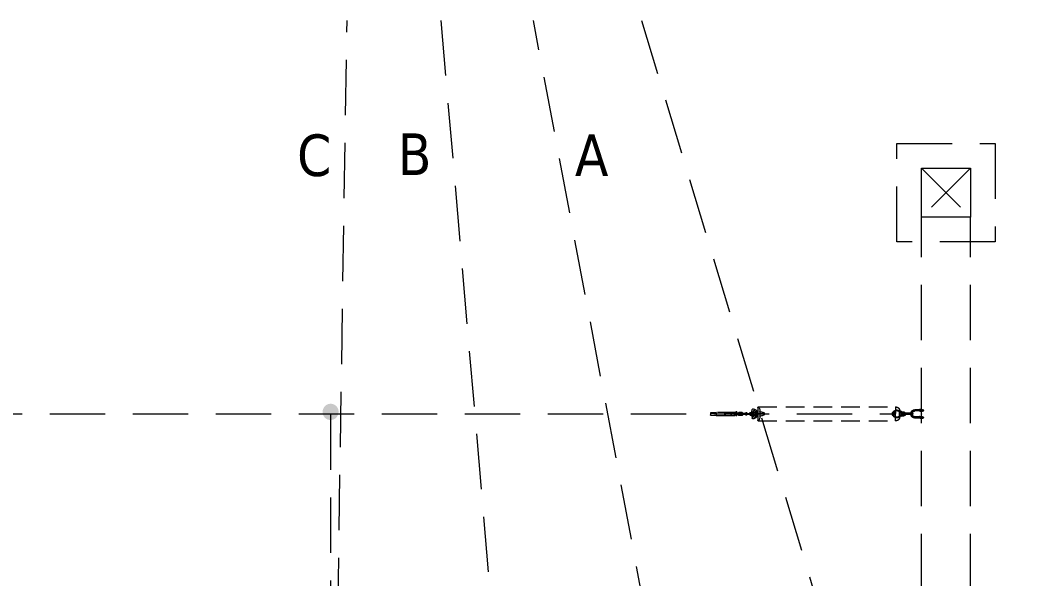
# Model space of a CAD drawing. Header units: millimetres. Extents: x 37084 to 180780, y -153145 to -16322.
# Drawn here: x 130868 to 151650, y -42589 to -31244 of the extents above; entities that cross this region are included whole.
import ezdxf

# ---------------------------------------------------------------- set-up
doc = ezdxf.new("R2010")
doc.units = ezdxf.units.MM
doc.header["$MEASUREMENT"] = 0
for name, pattern in [('DASHED2', [0.375, 0.25, -0.125]), ('HIDDEN', [0.375, 0.25, -0.125]), ('NDK - Tang 2$0$CONTINU', [0])]:
    doc.linetypes.add(name, pattern=pattern)
doc.layers.add('0_Kich thuoc', color=1, linetype='Continuous', lineweight=20)
doc.layers.add('1_Tuonglai', color=6, linetype='HIDDEN')
doc.styles.add('Tahoma-R', font='tahoma.ttf')
doc.styles.add('Tohama-R', font='tahoma.ttf')
doc.dimstyles.new('DIM 600', dxfattribs={"dimscale": 600, "dimtxt": 1.5, "dimasz": 1.2, "dimexe": 1.25, "dimexo": 0.6, "dimgap": 0.6, "dimtad": 1, "dimdec": 0, "dimzin": 0, "dimdsep": 46, "dimtxsty": 'Tohama-R', "dimblk": 'OBLIQUE', "dimcen": 0, "dimdle": 1, "dimclrt": 1, "dimadec": 0, "dimazin": 0, "dimtfac": 1, "dimtdec": 0, "dimtmove": 0, "dimatfit": 3, "dimldrblk": 'OBLIQUE', "dimfxl": 1, "dimtolj": 1, "dimtzin": 0, "dimlwd": 18, "dimlwe": 18, "dimarcsym": 0})

# ---------------------------------------------------------------- blocks, each defined once
blk = doc.blocks.new('Chuoi su treo 220kV Tuong lai')
at = {"linetype": 'ByBlock', "lineweight": -2, "ltscale": 1500}
for points in [[(312797, 74484), (312737, 74487), (312797, 74487), (312797, 74484), (312737, 74487), (312737, 74484)], [(312797, 74414), (312737, 74417), (312797, 74417), (312797, 74414), (312737, 74417), (312737, 74414)], [(312797, 74289), (312737, 74292), (312797, 74292), (312797, 74289), (312737, 74292), (312737, 74289)]]:
    blk.add_hatch(color=0, dxfattribs=at).paths.add_polyline_path(points)
at = {"color": 0, "linetype": 'ByBlock', "lineweight": -2, "ltscale": 1500}
for p, q in [((312677, 78304), (312677, 78287)), ((312677, 78283), (312677, 78266)), ((312716, 78263), (312678, 78263)), ((312678, 78260), (312716, 78260)), ((312716, 78250), (312678, 78250)), ((312678, 78247), (312716, 78247)), ((312714, 78306), (312680, 78306)), ((312680, 78264), (312714, 78264)), ((312682, 78246), (312712, 78246)), ((312682, 78246), (312682, 78239)), ((312682, 78239), (312712, 78239)), ((312683, 78304), (312683, 78316)), ((312683, 78304), (312683, 78287)), ((312683, 78266), (312683, 78283)), ((312683, 78266), (312683, 78266)), ((312684, 78239), (312684, 78151)), ((312686, 78264), (312686, 78263)), ((312686, 78260), (312686, 78250)), ((312686, 78247), (312686, 78246)), ((312688, 78313), (312706, 78313)), ((312688, 78311), (312706, 78311)), ((312688, 78309), (312706, 78309)), ((312697, 78304), (312697, 78287)), ((312697, 78287), (312697, 78283)), ((312697, 78266), (312697, 78283)), ((312708, 78264), (312708, 78263)), ((312708, 78260), (312708, 78250)), ((312708, 78247), (312708, 78246)), ((312710, 78239), (312710, 78151)), ((312711, 78304), (312711, 78317)), ((312711, 78307), (312711, 78306)), ((312711, 78304), (312711, 78287)), ((312711, 78266), (312711, 78283)), ((312711, 78266), (312711, 78266)), ((312712, 78246), (312712, 78239)), ((312717, 78287), (312717, 78304)), ((312717, 78266), (312717, 78283)), ((312717, 78281), (312717, 78268)), ((312820, 78304), (312820, 78287)), ((312820, 78283), (312820, 78266)), ((312859, 78263), (312821, 78263)), ((312821, 78260), (312859, 78260)), ((312859, 78250), (312821, 78250)), ((312821, 78247), (312859, 78247)), ((312857, 78306), (312823, 78306)), ((312823, 78264), (312857, 78264)), ((312825, 78246), (312855, 78246)), ((312825, 78246), (312825, 78239)), ((312825, 78239), (312855, 78239)), ((312826, 78304), (312826, 78316)), ((312826, 78304), (312826, 78287)), ((312826, 78266), (312826, 78283)), ((312826, 78266), (312826, 78266)), ((312827, 78239), (312827, 78151)), ((312829, 78264), (312829, 78263)), ((312829, 78260), (312829, 78250)), ((312829, 78247), (312829, 78246)), ((312830, 78313), (312849, 78313)), ((312830, 78311), (312849, 78311)), ((312830, 78309), (312849, 78309)), ((312840, 78304), (312840, 78287)), ((312840, 78266), (312840, 78283)), ((312851, 78264), (312851, 78263)), ((312851, 78260), (312851, 78250)), ((312851, 78247), (312851, 78246)), ((312853, 78304), (312853, 78317)), ((312853, 78307), (312853, 78306)), ((312853, 78304), (312853, 78287)), ((312853, 78266), (312853, 78283)), ((312853, 78266), (312853, 78266)), ((312853, 78239), (312853, 78151)), ((312855, 78246), (312855, 78239)), ((312860, 78287), (312860, 78304)), ((312860, 78266), (312860, 78283)), ((312736, 77938), (312799, 77938)), ((312750, 77877), (312750, 77964)), ((312750, 77964), (312785, 77964)), ((312753, 78092), (312753, 77938)), ((312783, 77972), (312753, 77972)), ((312753, 77947), (312783, 77947)), ((312761, 77918), (312761, 77947)), ((312774, 77918), (312774, 77947)), ((312783, 78092), (312783, 77938)), ((312785, 77877), (312785, 77964)), ((312908, 77753), (312627, 77752)), ((312628, 74966), (312627, 77752)), ((312711, 77840), (312761, 77893)), ((312712, 77826), (312766, 77878)), ((312717, 77840), (312818, 77840)), ((312721, 77880), (312726, 77895)), ((312721, 77880), (312721, 77865)), ((312726, 77895), (312726, 77928)), ((312753, 77752), (312753, 77711)), ((312819, 77826), (312770, 77871)), ((312824, 77837), (312781, 77879)), ((312783, 77752), (312783, 77710)), ((312809, 77895), (312809, 77928)), ((312815, 77880), (312809, 77895)), ((312815, 77880), (312815, 77865)), ((312908, 74966), (312908, 77753)), ((312747, 75088), (312788, 75088)), ((312748, 75088), (312788, 75088)), ((312908, 74956), (312627, 74956))]:
    blk.add_line(p, q, dxfattribs=at)
for points in [[(312726, 75032), (312724, 75012)], [(312753, 75089), (312749, 75087), (312740, 75076), (312735, 75061), (312729, 75047), (312727, 75032)], [(312753, 75089), (312781, 75089), (312782, 75089), (312781, 75089), (312753, 75089)], [(312768, 75077), (312768, 75071)], [(312768, 75065), (312768, 75027)], [(312808, 75032), (312806, 75047), (312801, 75061), (312795, 75076), (312786, 75087), (312782, 75089), (312786, 75087)], [(312812, 75012), (312810, 75032)], [(312628, 75004), (312628, 75010)], [(312628, 74966), (312628, 74998)], [(312630, 74973), (312629, 74970), (312628, 74965), (312629, 74961), (312633, 74957), (312637, 74957)], [(312723, 75001), (312706, 75000), (312690, 74998), (312673, 74992), (312644, 74983), (312631, 74973)], [(312898, 74956), (312637, 74956)], [(312869, 74863), (312867, 74878), (312863, 74892), (312856, 74906), (312848, 74919), (312837, 74931), (312825, 74941), (312812, 74947), (312797, 74954), (312782, 74957), (312768, 74958), (312752, 74957), (312737, 74954), (312723, 74947), (312710, 74941), (312698, 74931), (312687, 74919), (312679, 74906), (312672, 74892), (312668, 74878), (312666, 74863)], [(312667, 74861), (312668, 74855), (312671, 74848), (312677, 74844), (312683, 74842)], [(312757, 74831), (312683, 74842)], [(312832, 74893), (312825, 74904), (312815, 74913), (312805, 74921), (312792, 74926), (312780, 74930), (312768, 74931), (312755, 74930), (312743, 74926), (312730, 74921), (312720, 74913), (312711, 74904), (312703, 74893), (312701, 74886), (312701, 74878), (312704, 74871), (312711, 74866), (312717, 74864)], [(312757, 74858), (312717, 74864)], [(312723, 75001), (312730, 75001)], [(312725, 75012), (312725, 75009), (312729, 75006)], [(312729, 75006), (312806, 75006)], [(312730, 75002), (312734, 75003), (312735, 75006)], [(312751, 74956), (312743, 74954), (312736, 74950), (312732, 74943), (312730, 74936)], [(312730, 74930), (312730, 74936)], [(312730, 74930), (312732, 74922), (312736, 74916)], [(312744, 74818), (312730, 74818)], [(312734, 74933), (312734, 74926)], [(312806, 74933), (312734, 74933)], [(312805, 74926), (312734, 74926)], [(312739, 74906), (312735, 74914)], [(312736, 74933), (312736, 74926)], [(312768, 74849), (312759, 74848), (312752, 74844), (312744, 74839), (312740, 74832), (312737, 74824), (312736, 74816), (312738, 74807), (312742, 74800), (312748, 74794), (312755, 74789), (312763, 74786), (312772, 74786), (312780, 74789), (312787, 74794), (312793, 74800), (312797, 74807), (312799, 74816), (312798, 74824), (312796, 74832), (312791, 74839), (312783, 74844), (312776, 74848), (312768, 74849)], [(312738, 74832), (312739, 74837)], [(312796, 74909), (312739, 74909)], [(312796, 74906), (312740, 74906)], [(312740, 74837), (312740, 74906)], [(312796, 74868), (312740, 74868)], [(312796, 74858), (312740, 74858)], [(312740, 74837), (312740, 74837)], [(312749, 74818), (312746, 74818)], [(312749, 74943), (312747, 74941)], [(312747, 74941), (312747, 74940)], [(312747, 74940), (312749, 74937)], [(312787, 74943), (312777, 74948), (312768, 74950), (312758, 74948), (312749, 74943)], [(312749, 74937), (312767, 74933)], [(312786, 74844), (312749, 74844)], [(312787, 74818), (312786, 74824), (312782, 74829), (312777, 74834), (312771, 74837), (312764, 74837), (312758, 74834), (312754, 74829), (312749, 74824), (312749, 74818), (312749, 74811), (312754, 74806), (312759, 74802), (312764, 74799), (312771, 74799), (312778, 74802), (312782, 74806), (312786, 74811), (312787, 74818)], [(312751, 74956), (312785, 74956)], [(312753, 74940), (312752, 74938), (312754, 74936)], [(312752, 74844), (312783, 74844)], [(312759, 74832), (312752, 74818), (312759, 74805), (312776, 74805), (312783, 74818), (312776, 74832), (312759, 74832)], [(312764, 74818), (312752, 74818)], [(312758, 74943), (312753, 74939)], [(312782, 74833), (312776, 74838), (312768, 74839), (312759, 74838), (312753, 74833)], [(312754, 74947), (312755, 74951), (312755, 74956)], [(312754, 74948), (312756, 74952)], [(312754, 74936), (312767, 74933)], [(312781, 74818), (312779, 74824), (312774, 74829), (312768, 74831), (312761, 74829), (312756, 74824), (312755, 74818), (312756, 74811), (312761, 74806), (312768, 74805), (312774, 74806), (312779, 74811), (312781, 74818)], [(312755, 74818), (312764, 74818)], [(312756, 74956), (312756, 74952)], [(312780, 74818), (312778, 74824), (312774, 74829), (312768, 74830), (312761, 74829), (312757, 74824), (312756, 74818), (312757, 74811), (312761, 74807), (312768, 74806), (312774, 74807), (312778, 74811), (312780, 74818)], [(312757, 74852), (312779, 74852)], [(312757, 74837), (312779, 74837)], [(312758, 74944), (312758, 74947)], [(312778, 74818), (312777, 74822), (312773, 74826), (312768, 74828), (312764, 74827), (312760, 74824), (312758, 74820), (312758, 74815), (312760, 74811), (312764, 74809), (312768, 74808), (312773, 74810), (312777, 74814), (312778, 74818)], [(312759, 74970), (312759, 74947)], [(312761, 74933), (312761, 74926)], [(312767, 74933), (312768, 74933)], [(312767, 74933), (312768, 74933)], [(312769, 74818), (312767, 74818)], [(312767, 74818), (312769, 74818)], [(312768, 75021), (312768, 75014)], [(312768, 75009), (312768, 74971)], [(312768, 74965), (312768, 74929)], [(312768, 74956), (312768, 74933)], [(312768, 74945), (312768, 74956)], [(312768, 74940), (312768, 74942)], [(312768, 74925), (312768, 74938)], [(312768, 74923), (312768, 74938)], [(312786, 74937), (312768, 74933)], [(312768, 74933), (312782, 74936)], [(312768, 74920), (312768, 74922)], [(312768, 74914), (312768, 74919)], [(312768, 74905), (312768, 74918)], [(312768, 74883), (312768, 74908)], [(312768, 74900), (312768, 74903)], [(312768, 74885), (312768, 74897)], [(312768, 74881), (312768, 74882)], [(312768, 74873), (312768, 74878)], [(312768, 74865), (312768, 74877)], [(312768, 74843), (312768, 74868)], [(312768, 74860), (312768, 74862)], [(312768, 74844), (312768, 74857)], [(312768, 74840), (312768, 74842)], [(312768, 74825), (312768, 74838)], [(312768, 74833), (312768, 74838)], [(312768, 74831), (312768, 74821)], [(312768, 74803), (312768, 74828)], [(312768, 74819), (312768, 74822)], [(312768, 74819), (312768, 74817)], [(312768, 74805), (312768, 74817)], [(312768, 74815), (312768, 74805)], [(312783, 74818), (312771, 74818)], [(312771, 74818), (312781, 74818)], [(312777, 74947), (312777, 74970)], [(312777, 74947), (312777, 74944)], [(312777, 74944), (312778, 74943)], [(312782, 74939), (312777, 74943)], [(312779, 74956), (312779, 74952)], [(312779, 74952), (312781, 74948)], [(312779, 74858), (312818, 74864)], [(312779, 74831), (312852, 74842)], [(312780, 74956), (312780, 74951), (312782, 74947)], [(312782, 74936), (312783, 74938), (312782, 74940)], [(312805, 74936), (312803, 74943), (312799, 74950), (312792, 74954), (312785, 74956)], [(312793, 74924), (312785, 74924)], [(312786, 74937), (312788, 74940)], [(312788, 74941), (312787, 74943)], [(312789, 74818), (312787, 74818)], [(312789, 74941), (312789, 74940)], [(312793, 74933), (312790, 74933)], [(312806, 74818), (312792, 74818)], [(312798, 74937), (312798, 74921), (312793, 74924), (312793, 74933), (312798, 74937)], [(312800, 74914), (312796, 74906)], [(312796, 74906), (312796, 74837)], [(312796, 74837), (312797, 74832)], [(312806, 74937), (312798, 74937)], [(312804, 74921), (312798, 74921)], [(312799, 74916), (312803, 74922), (312805, 74930)], [(312801, 75006), (312802, 75003), (312806, 75002)], [(312811, 74926), (312805, 74926)], [(312806, 75006), (312811, 75009), (312811, 75012)], [(312806, 75001), (312813, 75001)], [(312806, 74936), (312806, 74930)], [(312811, 74933), (312806, 74933)], [(312813, 74929), (312811, 74932)], [(312811, 74926), (312813, 74928)], [(312905, 74973), (312892, 74983), (312877, 74992), (312846, 74998), (312830, 75000), (312813, 75001)], [(312814, 74929), (312814, 74928)], [(312818, 74864), (312825, 74866), (312832, 74871), (312835, 74878), (312835, 74886), (312833, 74893)], [(312852, 74842), (312859, 74844), (312864, 74848), (312868, 74855), (312869, 74862)], [(312898, 74957), (312903, 74957), (312907, 74961), (312908, 74965), (312907, 74970), (312906, 74973)], [(312908, 74966), (312908, 74998)], [(312733, 74620), (312733, 74586)], [(312801, 74620), (312801, 74630), (312797, 74638), (312792, 74645), (312785, 74650), (312777, 74654), (312768, 74654), (312759, 74654), (312751, 74650), (312744, 74645), (312738, 74638), (312735, 74630), (312734, 74620)], [(312762, 74722), (312740, 74722)], [(312758, 74697), (312754, 74706), (312749, 74710), (312747, 74717), (312746, 74725), (312748, 74731), (312752, 74737), (312758, 74741), (312764, 74744), (312771, 74744), (312778, 74741), (312784, 74737), (312787, 74731), (312789, 74725), (312788, 74717), (312786, 74710), (312781, 74706)], [(312759, 74738), (312749, 74722), (312759, 74707), (312776, 74707), (312785, 74722), (312776, 74738), (312759, 74738)], [(312754, 74722), (312763, 74722)], [(312780, 74620), (312779, 74626), (312776, 74630), (312770, 74633), (312765, 74633), (312759, 74630), (312756, 74626), (312755, 74620)], [(312755, 74586), (312755, 74620)], [(312768, 74733), (312763, 74732), (312759, 74729), (312757, 74724), (312758, 74719), (312760, 74715), (312765, 74712), (312770, 74712), (312775, 74715), (312778, 74719), (312778, 74724), (312777, 74729), (312773, 74732), (312768, 74733)], [(312778, 74722), (312777, 74727), (312773, 74730), (312768, 74732), (312764, 74731), (312760, 74729), (312758, 74725), (312758, 74720), (312760, 74716), (312764, 74714), (312768, 74713), (312773, 74715), (312777, 74718), (312778, 74722)], [(312758, 74697), (312758, 74624)], [(312759, 74722), (312759, 74801)], [(312759, 74624), (312759, 74619), (312764, 74616), (312768, 74615), (312772, 74616), (312776, 74619), (312777, 74624), (312776, 74628), (312772, 74631), (312768, 74632), (312764, 74631), (312759, 74628), (312759, 74624)], [(312766, 74722), (312768, 74722)], [(312769, 74722), (312766, 74722)], [(312768, 74800), (312768, 74802)], [(312768, 74793), (312768, 74798)], [(312768, 74786), (312768, 74797)], [(312768, 74762), (312768, 74787)], [(312768, 74750), (312768, 74730)], [(312768, 74701), (312775, 74702), (312781, 74706), (312787, 74712), (312789, 74719), (312789, 74726), (312787, 74733), (312782, 74739)], [(312768, 74736), (312768, 74726)], [(312768, 74727), (312768, 74724)], [(312768, 74725), (312768, 74721)], [(312768, 74719), (312768, 74710)], [(312768, 74719), (312768, 74700)], [(312768, 74696), (312768, 74693)], [(312768, 74690), (312768, 74670)], [(312768, 74666), (312768, 74663)], [(312768, 74662), (312768, 73985)], [(312768, 74659), (312768, 74640)], [(312768, 74636), (312768, 74632)], [(312768, 74629), (312768, 74609)], [(312771, 74722), (312780, 74722)], [(312796, 74722), (312773, 74722)], [(312776, 74722), (312776, 74801)], [(312777, 74697), (312777, 74624)], [(312781, 74706), (312778, 74697)], [(312780, 74586), (312780, 74620)], [(312801, 74586), (312801, 74620)], [(312730, 74530), (312727, 74529)], [(312727, 74529), (312727, 74513)], [(312727, 74513), (312730, 74511)], [(312730, 74530), (312805, 74530)], [(312805, 74512), (312730, 74511)], [(312734, 74586), (312735, 74577), (312738, 74569), (312744, 74562), (312751, 74557)], [(312744, 73994), (312737, 74112), (312737, 74511)], [(312797, 74487), (312797, 74484), (312737, 74487), (312797, 74487)], [(312797, 74484), (312737, 74487), (312737, 74484), (312797, 74484)], [(312797, 74417), (312797, 74414), (312737, 74417), (312797, 74417)], [(312797, 74414), (312737, 74417), (312737, 74414), (312797, 74414)], [(312748, 74531), (312748, 74539)], [(312753, 74551), (312749, 74554)], [(312786, 74539), (312786, 74539), (312749, 74539), (312749, 74539)], [(312749, 74531), (312749, 74531)], [(312786, 74530), (312749, 74530)], [(312752, 74540), (312753, 74540)], [(312753, 74551), (312753, 74540)], [(312755, 74586), (312756, 74581), (312759, 74576), (312765, 74573), (312770, 74573), (312776, 74576), (312779, 74581), (312780, 74586)], [(312782, 74540), (312782, 74551)], [(312782, 74540), (312783, 74540)], [(312786, 74554), (312783, 74551)], [(312785, 74557), (312792, 74562), (312797, 74569), (312801, 74577), (312801, 74586)], [(312786, 74531), (312786, 74531)], [(312787, 74539), (312787, 74531)], [(312797, 74512), (312797, 74112), (312792, 73994)], [(312807, 74529), (312805, 74530)], [(312805, 74512), (312807, 74513)], [(312808, 74529), (312808, 74513)], [(312797, 74292), (312797, 74289), (312737, 74292), (312797, 74292)], [(312797, 74289), (312737, 74292), (312737, 74289), (312797, 74289)], [(312797, 74112), (312737, 74112)], [(312744, 73994), (312746, 73992)], [(312788, 73992), (312785, 73992), (312750, 73992), (312746, 73992)], [(312788, 73992), (312791, 73994)]]:
    blk.add_lwpolyline(points, dxfattribs=at)
blk.add_circle((312768, 78285), 4.08, dxfattribs=at)
for centre, radius, start, end in [((312680, 78303), 3.76, 29.348, 148.893), ((312680, 78290), 4.57, 224.6593, 315.36), ((312680, 78280), 4.57, 44.6593, 135.36), ((312680, 78268), 3.76, 211.1263, 330.6714), ((312678, 78261), 1.54, 107.8251, 257.1896), ((312678, 78249), 1.54, 107.8251, 257.1896), ((312697, 78302), 20.3, 47.9162, 132.9776), ((312690, 78294), 12.4, 55.1306, 122.3576), ((312690, 78304), 18, 247.5943, 292.425), ((312690, 78267), 18, 67.5943, 112.425), ((312690, 78277), 12.4, 237.6617, 304.8887), ((312767, 78151), 83.1, 179.7391, 261.639), ((312704, 78294), 12.4, 57.6617, 124.8887), ((312704, 78304), 18, 247.5943, 292.425), ((312704, 78267), 18, 67.5943, 112.425), ((312704, 78277), 12.4, 235.1306, 302.3576), ((312767, 78150), 56.9, 179.4115, 258.3858), ((312714, 78303), 3.76, 31.1263, 150.6714), ((312714, 78290), 4.57, 224.6593, 315.36), ((312714, 78280), 4.57, 44.6593, 135.36), ((312714, 78268), 3.76, 209.348, 328.893), ((312716, 78261), 1.5, 282.0111, 83.0036), ((312716, 78249), 1.5, 282.0111, 83.0036), ((312770, 78151), 83.1, 277.6487, 0.2802), ((312770, 78150), 56.8, 280.5461, 0.6141), ((312821, 78261), 1.54, 107.8251, 257.1896), ((312821, 78249), 1.54, 107.8251, 257.1896), ((312823, 78303), 3.76, 29.348, 148.893), ((312823, 78290), 4.57, 224.6593, 315.36), ((312823, 78280), 4.57, 44.6593, 135.36), ((312823, 78268), 3.76, 211.1263, 330.6714), ((312840, 78302), 20.3, 47.9162, 132.9776), ((312833, 78294), 12.4, 55.1306, 122.3576), ((312833, 78304), 18, 247.5943, 292.425), ((312833, 78267), 18, 67.5943, 112.425), ((312833, 78277), 12.4, 237.6617, 304.8887), ((312847, 78294), 12.4, 57.6617, 124.8887), ((312847, 78304), 18, 247.5943, 292.425), ((312847, 78267), 18, 67.5943, 112.425), ((312847, 78277), 12.4, 235.1306, 302.3576), ((312857, 78303), 3.76, 31.1263, 150.6714), ((312857, 78290), 4.57, 224.6593, 315.36), ((312857, 78280), 4.57, 44.6593, 135.36), ((312857, 78268), 3.76, 209.348, 328.893), ((312859, 78261), 1.5, 282.0111, 83.0036), ((312859, 78249), 1.5, 282.0111, 83.0036), ((312736, 77928), 9.89, 90.0097, 180.0097), ((312768, 78093), 15.2, 356.6816, 183.8687), ((312768, 77960), 18.9, 36.7454, 143.2699), ((312799, 77928), 9.89, 0.0097, 90.0097), ((312705, 77763), 77.9, 80.7992, 188.1449), ((312767, 77782), 80, 133.8776, 43.9667), ((312766, 77784), 68, 141.9426, 38.0767), ((312761, 77875), 41.9, 193.5198, 235.3048), ((312841, 77908), 80.8, 172.9605, 207.8414), ((312840, 77911), 66.1, 173.3246, 208.4573), ((312770, 77877), 45.9, 306.6334, 344.5808), ((312831, 77764), 77.9, 351.8745, 99.2201)]:
    blk.add_arc(centre, radius, start, end, dxfattribs=at)
at = {"color": 0, "linetype": 'ByBlock', "lineweight": -2, "ltscale": 1500, "extrusion": (0, 0, -1)}
for start_param, end_param in [(2.126074, 7.324835), (1.271587, 1.869429)]:
    blk.add_ellipse((312768, 77699), major_axis=(-29.4, 0), ratio=0.454324, start_param=start_param, end_param=end_param, dxfattribs=at)
blk = doc.blocks.new('X220 NT')
at = {"color": 0, "linetype": 'ByBlock', "lineweight": -2, "ltscale": 4500}
for p, q in [((124116, 12283), (125116, 11283)), ((125116, 12283), (124116, 11283)), ((124116, -4717), (124116, 11283)), ((125116, -4717), (125116, 11283)), ((124116, -4717), (125116, -5717)), ((125116, -4717), (124116, -5717))]:
    blk.add_line(p, q, dxfattribs=at)
for points in [[(123616, 10783), (125616, 10783), (125616, 12783), (123616, 12783)], [(124116, 11283), (125116, 11283), (125116, 12283), (124116, 12283)], [(123616, -6217), (125616, -6217), (125616, -4217), (123616, -4217)], [(124116, -5717), (125116, -5717), (125116, -4717), (124116, -4717)]]:
    blk.add_lwpolyline(points, close=True, dxfattribs=at)
blk = doc.blocks.new('_OBLIQUE')
at = {"color": 0, "linetype": 'ByBlock', "ltscale": 200}
blk.add_line((-0.5, -0.5), (0.5, 0.5), dxfattribs=at)
blk = doc.blocks.new('*D82')
at = {"layer": '0_Kich thuoc', "color": 0, "linetype": 'NDK - Tang 2$0$CONTINU', "lineweight": 18}
for p, q in [((37685, -32118), (37685, -25764)), ((159685, -32118), (159685, -25764)), ((160285, -26514), (37085, -26514))]:
    blk.add_line(p, q, dxfattribs=at)
at = {"layer": 'Defpoints', "color": 0, "lineweight": 20}
for p in [(37685, -26514), (37685, -32478), (159685, -32478)]:
    blk.add_point(p, dxfattribs=at)
at = {"layer": '0_Kich thuoc', "color": 0, "lineweight": 18, "xscale": 720, "yscale": 720, "zscale": 720, "rotation": 180}
blk.add_blockref('_OBLIQUE', (37685, -26514), dxfattribs=at)
at = {"layer": '0_Kich thuoc', "color": 0, "lineweight": 18, "xscale": 720, "yscale": 720, "zscale": 720}
blk.add_blockref('_OBLIQUE', (159685, -26514), dxfattribs=at)
at = {"layer": '0_Kich thuoc', "color": 1, "insert": (98685, -25686), "char_height": 900, "attachment_point": 5, "style": 'Tahoma-R'}
blk.add_mtext('\\A1;122000', dxfattribs=at)
blk = doc.blocks.new('DZ220')
at = {"layer": '1_Tuonglai', "linetype": 'DASHED2', "lineweight": 20, "ltscale": 1500}
h = blk.add_hatch(color=1, dxfattribs=at)
edge = h.paths.add_edge_path()
edge.add_arc((1278453, 373399), 162, 84.4344, 444.4344, ccw=False)
h = blk.add_hatch(color=1, dxfattribs=at)
edge = h.paths.add_edge_path()
edge.add_arc((1278455, 373406), 162, 84.4344, 444.4344, ccw=False)
at = {"layer": '1_Tuonglai', "color": 1, "linetype": 'DASHED2', "lineweight": 20, "ltscale": 4500}
blk.add_line((1278463, 360413, 0), (1278461, 373404, 0), dxfattribs=at)

msp = doc.modelspace()

# ---------------------------------------------------------------- linework, layer by layer
at = {"layer": '1_Tuonglai', "color": 6, "lineweight": 20, "ltscale": 4500}
for p, q in [((137268.5, -46665.2, 0), (137508.5, -31243.6, 0)), ((139415.7, -31243.6, 0), (140743.4, -46685.7, 0)), ((144231, -46764.6, 0), (141297.5, -31243.6, 0)), ((143493.2, -31243.6, 0), (149683.6, -51744.3, 0))]:
    msp.add_line(p, q, dxfattribs=at)
at = {"layer": '1_Tuonglai', "lineweight": 20, "ltscale": 4500}
msp.add_line((48778.6, -39234.5, 0), (148589.2, -39241.8, 0), dxfattribs=at)

# ---------------------------------------------------------------- block references
at = {"layer": '1_Tuonglai', "lineweight": 20, "ltscale": 4500, "xscale": -1}
msp.add_blockref('X220 NT', (274302.4, -46528, 0), dxfattribs=at)
at = {"layer": '1_Tuonglai', "color": 6, "lineweight": 20, "ltscale": 4500}
msp.add_blockref('DZ220', (-1141280.3, -412603.1, 0), dxfattribs=at)
at = {"layer": '1_Tuonglai', "lineweight": 20, "ltscale": 4500, "xscale": -1, "rotation": 270}
msp.add_blockref('Chuoi su treo 220kV Tuong lai', (70903.5, -352009, 0), dxfattribs=at)

# ---------------------------------------------------------------- texts
at = {"layer": '1_Tuonglai', "color": 6, "lineweight": 20, "ltscale": 4500, "style": 'Tahoma-R'}
for s, p in [('C', (136492.2, -34405.8, 0)), ('B', (138540.2, -34384.8, 0)), ('A', (142140.5, -34405.8, 0))]:
    msp.add_text(s, height=845, rotation=360, dxfattribs=at).set_placement(p)

# ---------------------------------------------------------------- dimensions: what is measured, and where the dimension line sits
at = {"layer": '0_Kich thuoc'}
dim = msp.add_linear_dim(base=(37684.9, -26514.4, 0), p1=(159684.7, -32478.1, 0), p2=(37684.9, -32478.1, 0), dimstyle='DIM 600', override={"dimtxsty": 'Tahoma-R'}, dxfattribs=at)
dim.commit()
dim.dimension.update_dxf_attribs({"geometry": '*D82', "text_midpoint": (98684.8, -25685.7, 0)})

doc.saveas('drawing.dxf')
